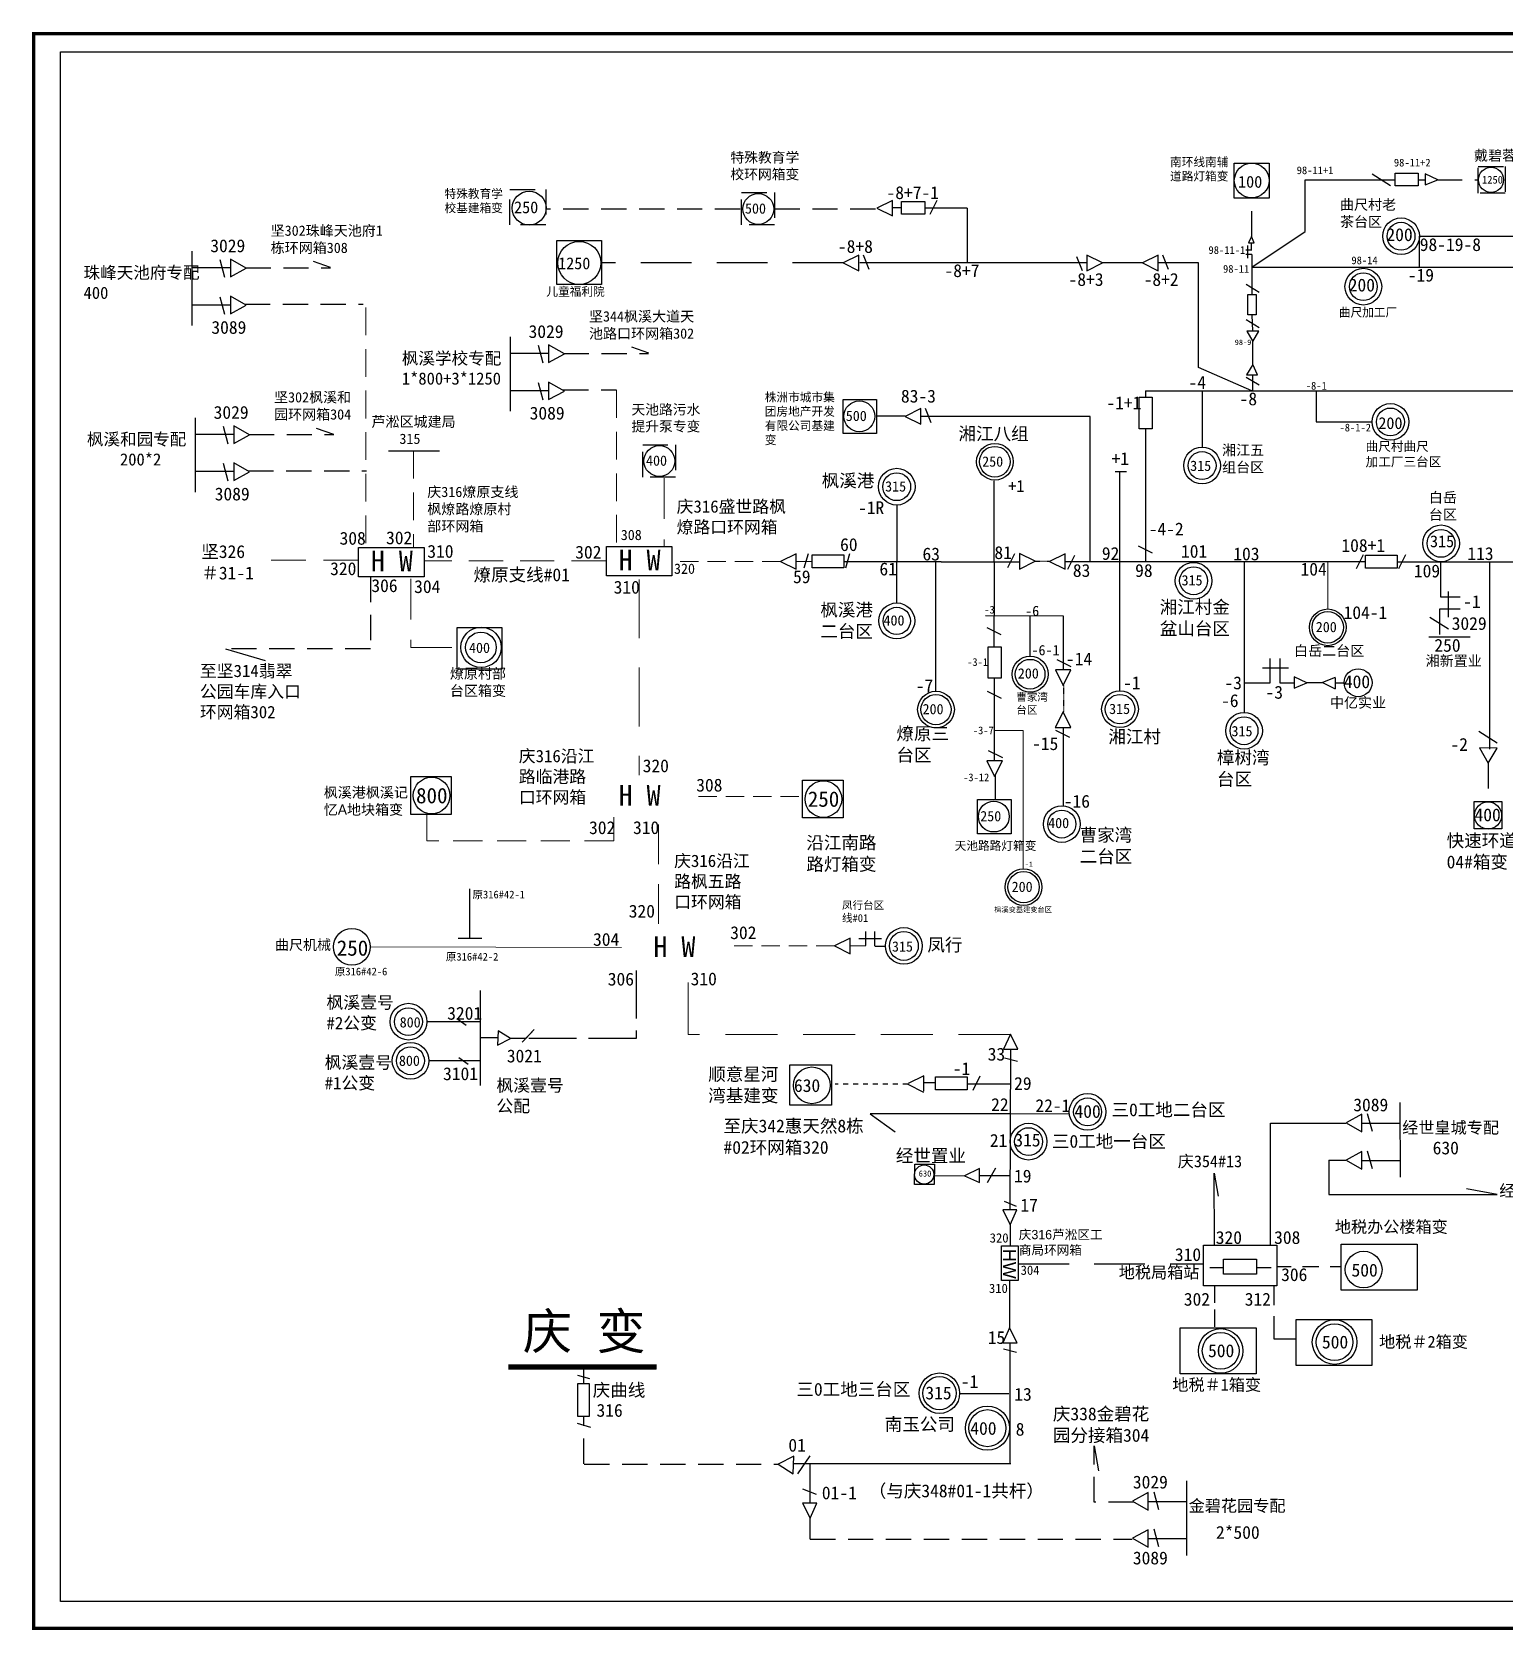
# Model space of a CAD drawing. Extents: x -68 to 380, y 6 to 317.
# Drawn here: x -67.5 to 218.7, y 5.7 to 316.5 of the extents above; entities that cross this region are included whole.
import ezdxf

# ---------------------------------------------------------------- set-up
doc = ezdxf.new("R2010")
doc.units = 0
doc.header["$LTSCALE"] = 0.774411
for name, pattern in [('ACAD_ISO02W100', [15, 12, -3]), ('DASHED2', [9.525, 6.35, -3.175]), ('HIDDEN2', [0.1875, 0.125, -0.0625]), ('JIS_02_1.2', [2.5, 1.25, -1.25])]:
    doc.linetypes.add(name, pattern=pattern)
doc.layers.get('0').update_dxf_attribs({"linetype": 'CONTINUOUS'})
doc.layers.add('0-RefEdit0', color=7, linetype='CONTINUOUS')
doc.styles.add('宋体_txtstyle_0.00_0_0', font='')
doc.styles.add('宋体_txtstyle_0.24_0_0', font='', dxfattribs={"height": 0.242407})
doc.styles.add('宋体_txtstyle_0.38_0_0', font='', dxfattribs={"height": 0.381375})
doc.styles.add('宋体_txtstyle_0.69_0_0', font='', dxfattribs={"height": 0.685955})
doc.styles.add('宋体_txtstyle_1.50_0_0', font='SIMSUN.TTC', dxfattribs={"height": 1.5})
doc.styles.add('宋体_txtstyle_100.00_0_0100', font='SIMSUN.TTC', dxfattribs={"height": 100})
doc.styles.add('宋体_txtstyle_2.50_0_0', font='', dxfattribs={"height": 2.5})
doc.styles.add('宋体_txtstyle_5.54_0_0', font='', dxfattribs={"height": 5.535992})
doc.styles.add('宋体_txtstyle_6.01_0_0', font='', dxfattribs={"height": 6.009096})
doc.styles.add('宋体_txtstyle_8.64_0_0', font='', dxfattribs={"height": 8.640505})
doc.styles.add('宋体_txtstyle_9.07_0_0', font='', dxfattribs={"height": 9.073613})
doc.styles.get('宋体_txtstyle_0.00_0_0').set_extended_font_data('宋体')
doc.styles.get('宋体_txtstyle_0.24_0_0').set_extended_font_data('宋体')
doc.styles.get('宋体_txtstyle_0.38_0_0').set_extended_font_data('宋体')
doc.styles.get('宋体_txtstyle_0.69_0_0').set_extended_font_data('宋体')
doc.styles.get('宋体_txtstyle_2.50_0_0').set_extended_font_data('宋体')
doc.styles.get('宋体_txtstyle_5.54_0_0').set_extended_font_data('宋体')
doc.styles.get('宋体_txtstyle_6.01_0_0').set_extended_font_data('宋体')
doc.styles.get('宋体_txtstyle_8.64_0_0').set_extended_font_data('宋体')
doc.styles.get('宋体_txtstyle_9.07_0_0').set_extended_font_data('宋体')

msp = doc.modelspace()

# ---------------------------------------------------------------- linework, layer by layer
for p, q in [((180.04, 277.72), (180.04, 287.74)), ((99.78, 283.77), (96.74, 282.27)), ((99.78, 280.74), (99.78, 283.77)), ((108.42, 283.77), (107.08, 281.03)), ((96.74, 282.27), (99.78, 280.74)), ((202.27, 270.8), (202.27, 276.79)), ((119.55, 213.43), (119.55, 229.23)), ((109.29, 213.46), (90.33, 213.46)), ((108.26, 188.31), (108.26, 213.46)), ((191.77, 213.46), (133.37, 213.46)), ((144.04, 188.4), (144.04, 213.46)), ((197.91, 213.48), (261.48, 213.46)), ((206.37, 213.59), (206.37, 206.6)), ((119.55, 196.97), (119.55, 203)), ((126.56, 195.11), (126.56, 203)), ((119.65, 174.79), (119.65, 190.81)), ((122.71, 38.23), (122.71, 61.62))]:
    msp.add_line(p, q)
at = {"linetype": 'Continuous'}
for p, q in [((180.04, 287.74), (197.55, 287.74)), ((202, 287.76), (203.39, 287.76)), ((203.39, 288.95), (203.39, 286.77)), ((205.87, 287.76), (203.39, 288.95)), ((203.39, 286.77), (205.87, 287.76)), ((202.27, 276.79), (223.95, 276.79)), ((93.23, 273.11), (90.18, 271.61)), ((90.18, 271.61), (93.23, 270.09)), ((93.23, 270.09), (93.23, 273.11)), ((169.66, 270.8), (236.43, 270.78)), ((169.84, 251.88), (169.84, 256.3)), ((169.66, 246.7), (159.33, 251.29)), ((168.58, 249.39), (171.09, 247.9)), ((169.84, 246.72), (169.84, 249.83)), ((148.98, 246.71), (211.22, 246.7)), ((211.22, 246.7), (231.92, 246.7)), ((138.23, 241.72), (105.28, 241.72)), ((138.23, 213.49), (138.23, 241.72)), ((143.12, 231.07), (145.33, 231.07)), ((144.04, 213.46), (144.04, 231.02)), ((81.08, 215.04), (78.04, 213.54)), ((81.08, 212.02), (81.08, 215.04)), ((83.37, 215.04), (82.55, 212.27)), ((91.47, 215.04), (90.65, 212.27)), ((122.24, 212.35), (123.58, 215.09)), ((127.55, 213.61), (124.51, 215.08)), ((124.51, 215.08), (124.51, 212.06)), ((133.37, 215.06), (130.33, 213.56)), ((133.37, 212.04), (133.37, 215.06)), ((133.91, 212.06), (135.25, 214.8)), ((190.06, 212.19), (191.4, 214.93)), ((198.29, 212.19), (199.63, 214.93)), ((78.04, 213.54), (81.08, 212.02)), ((124.51, 213.43), (109.28, 213.44)), ((124.51, 212.06), (127.55, 213.61)), ((130.33, 213.56), (133.37, 212.04)), ((215.9, 213.46), (215.9, 177.07)), ((210.22, 206.6), (206.4, 206.6)), ((207.83, 207.73), (207.83, 202.72)), ((117.9, 203.01), (133.02, 202.99)), ((133.02, 202.99), (133.02, 192.48)), ((207.9, 200.41), (204.31, 202.66)), ((210.22, 204.25), (206.16, 204.25)), ((120.92, 199.28), (118.18, 200.62)), ((212.16, 198.8), (204.09, 198.8)), ((131.77, 194.46), (134.51, 193.12)), ((171.74, 192.89), (176.79, 192.89)), ((173.22, 189.92), (173.22, 194.67)), ((175.11, 194.67), (175.11, 189.92)), ((131.48, 192.48), (132.98, 189.44)), ((134.5, 192.48), (131.48, 192.48)), ((132.98, 189.44), (134.5, 192.48)), ((168.21, 189.92), (173.22, 189.92)), ((175.11, 189.92), (177.88, 189.92)), ((177.88, 191.11), (177.88, 188.93)), ((180.36, 189.92), (177.88, 191.11)), ((177.88, 188.93), (180.36, 189.92)), ((180.2, 189.99), (183.36, 189.99)), ((183.3, 189.99), (183.46, 189.99)), ((185.89, 190.95), (183.39, 190.01)), ((183.39, 190.01), (185.85, 188.77)), ((185.91, 190.94), (185.91, 188.77)), ((185.95, 189.95), (187.52, 189.95)), ((121.02, 186.89), (118.28, 188.23)), ((132.98, 184.32), (131.46, 181.27)), ((134.48, 181.27), (132.98, 184.32)), ((131.46, 181.27), (134.48, 181.27)), ((131.48, 180.73), (134.22, 179.4)), ((133.02, 181.27), (133.02, 166.04)), ((217.39, 178.21), (213.8, 180.45)), ((118.14, 174.8), (119.64, 171.76)), ((121.16, 174.8), (118.14, 174.8)), ((118.43, 176.79), (121.17, 175.45)), ((119.64, 171.76), (121.16, 174.8)), ((119.76, 171.9), (119.76, 167.36)), ((91.58, 140.29), (88.54, 138.78)), ((91.58, 137.26), (91.58, 140.29)), ((88.54, 138.78), (91.58, 137.26)), ((102.81, 111.88), (105.85, 110.36)), ((105.88, 113.55), (102.84, 112.04)), ((105.88, 110.52), (105.88, 113.55)), ((115.48, 110.75), (116.82, 113.49)), ((40.92, 54.59), (38.62, 55.23)), ((112.92, 51.75), (122.4, 51.75)), ((41.12, 45.15), (38.53, 45.89)), ((80.68, 38.15), (122.81, 38.15)), ((81.42, 36.1), (83.76, 39.62))]:
    msp.add_line(p, q, dxfattribs=at)
at = {"color": 0, "linetype": 'Continuous'}
for p, q in [((196.63, 286.61), (193.05, 288.85)), ((169.61, 276.76), (169.03, 275.54)), ((170.1, 275.54), (169.61, 276.76)), ((-36.38, 259.42), (-36.39, 273.91)), ((168.52, 274.17), (169.65, 274.17)), ((168.91, 272.51), (168.91, 275)), ((169.03, 275.54), (170.1, 275.54)), ((169.61, 274.18), (169.61, 275.54)), ((-28.95, 270.64), (-36.39, 270.64)), ((-31.01, 272.27), (-30.09, 268.85)), ((140.64, 271.59), (137.59, 273.11)), ((137.59, 273.11), (137.59, 270.09)), ((137.59, 270.09), (140.64, 271.59)), ((151.45, 273.11), (148.4, 271.61)), ((148.4, 271.61), (151.45, 270.09)), ((151.45, 270.09), (151.45, 273.11)), ((159.33, 271.59), (151.5, 271.59)), ((159.33, 251.29), (159.33, 271.59)), ((169.65, 273.24), (168.52, 273.24)), ((171.07, 265.84), (168.59, 267.4)), ((-31.01, 265.04), (-30.09, 261.63)), ((-28.95, 263.42), (-36.39, 263.42)), ((169.84, 258.36), (169.74, 261.5)), ((171.08, 258.98), (168.6, 260.53)), ((25.51, 242.75), (25.5, 257.24)), ((30.88, 255.6), (31.8, 252.18)), ((32.94, 253.97), (25.51, 253.97)), ((32.94, 246.74), (25.51, 246.74)), ((30.88, 248.37), (31.8, 244.95)), ((148.98, 246.71), (148.98, 245.47)), ((160, 246.7), (160, 235.77)), ((105.28, 243.28), (102.24, 241.77)), ((105.28, 240.25), (105.28, 243.28)), ((-35.73, 227.02), (-35.74, 241.51)), ((-30.36, 239.87), (-29.44, 236.45)), ((102.24, 241.77), (105.28, 240.25)), ((148.98, 239.35), (148.98, 213.46)), ((-28.3, 238.24), (-35.73, 238.24)), ((-28.3, 231.02), (-35.73, 231.02)), ((-30.36, 232.64), (-29.44, 229.23)), ((150.35, 215.18), (147.61, 216.52)), ((168.16, 213.46), (168.16, 184.2)), ((193.11, 102.68), (192.19, 106.1)), ((198.48, 108.31), (198.49, 93.82)), ((173.28, 104.34), (187.97, 104.34)), ((173.28, 80.62), (173.28, 104.32)), ((191.05, 104.31), (198.49, 104.31)), ((184.64, 97.12), (187.97, 97.12)), ((184.64, 97.09), (184.64, 90.41)), ((191.05, 97.08), (198.49, 97.08)), ((193.11, 95.46), (192.19, 98.87)), ((116.75, 94.15), (122.71, 94.15)), ((119.86, 95.56), (118.21, 92.68)), ((162.43, 80.73), (162.37, 94.58)), ((162.37, 94.58), (163.16, 90.15)), ((184.64, 90.41), (217.39, 90.41)), ((217.39, 90.41), (211.39, 91.57)), ((161.54, 76.25), (164.16, 76.25)), ((170.58, 76.25), (173.41, 76.25)), ((174.55, 76.41), (177.33, 76.41)), ((179.54, 76.41), (182.71, 76.41)), ((184.92, 76.41), (186.93, 76.41)), ((162.41, 72.66), (162.41, 69.4)), ((173.97, 72.66), (173.97, 68.92)), ((162.41, 68.09), (162.41, 64.72)), ((173.97, 66.81), (173.97, 62.3)), ((173.99, 62.39), (178.34, 62.39)), ((83.71, 38.08), (83.71, 30.47)), ((156.96, 34.76), (156.97, 20.27)), ((151.59, 29.14), (150.67, 32.55)), ((149.53, 30.76), (156.97, 30.76)), ((151.59, 21.91), (150.67, 25.33)), ((149.53, 23.54), (156.97, 23.54))]:
    msp.add_line(p, q, dxfattribs=at)
at = {"linetype": 'DASHED2'}
for p, q in [((205.67, 287.76), (213.67, 287.76)), ((169.65, 276.76), (169.65, 284.23)), ((70.19, 282.08), (32.58, 282.08)), ((76.84, 282.1), (96.74, 282.1)), ((101.56, 282.33), (99.77, 282.33)), ((-26.03, 270.63), (-9.51, 270.63)), ((-26.15, 263.59), (-3.13, 263.59)), ((35.86, 253.96), (52.38, 253.96)), ((35.75, 246.91), (46.13, 246.91)), ((-25.38, 238.23), (-8.85, 238.23)), ((-25.49, 231.19), (-2.48, 231.19)), ((215.61, 174.33), (215.61, 166.8)), ((39.79, 38.06), (39.79, 47.27)), ((139.02, 30.59), (139.02, 41.57)), ((139.02, 41.57), (140.2, 34.94)), ((39.87, 38), (77.55, 38)), ((146.73, 30.59), (139.02, 30.59)), ((83.75, 27.49), (83.75, 23.4)), ((83.78, 23.41), (146.39, 23.41))]:
    msp.add_line(p, q, dxfattribs=at)
at = {"linetype": 'ByBlock'}
for p, q in [((106.23, 282.32), (114.29, 282.32)), ((114.29, 282.24), (114.29, 271.61)), ((122.71, 87.47), (122.79, 118.72))]:
    msp.add_line(p, q, dxfattribs=at)
at = {"color": 7}
for p, q in [((169.66, 270.8), (180.04, 277.72)), ((100.62, 224.51), (100.62, 213.46)), ((100.62, 205.48), (100.62, 213.46)), ((119.55, 213.43), (119.55, 203)), ((17.58, 140.45), (17.58, 149.91)), ((15.31, 140.31), (19.94, 140.31)), ((93.28, 140.22), (97.63, 140.22)), ((94.64, 138.86), (94.64, 141.58)), ((96.34, 138.79), (96.34, 141.58)), ((96.34, 138.72), (98.45, 138.72)), ((19.64, 130.1), (19.64, 111.66)), ((15.09, 124.69), (16.88, 123.4)), ((19.64, 124.05), (9.26, 124.05)), ((30.12, 122.5), (27.8, 120.06)), ((28.47, 120.76), (30.12, 122.5)), ((23.07, 120.88), (19.64, 120.88)), ((28.47, 120.76), (25.53, 120.76)), ((19.64, 116.45), (9.66, 116.45)), ((15.49, 117.09), (17.28, 115.8)), ((114.31, 111.95), (122.75, 111.95)), ((122.83, 106.11), (95.45, 106.11)), ((95.45, 106.11), (100.31, 102.61))]:
    msp.add_line(p, q, dxfattribs=at)
at = {"color": 0, "linetype": 'DASHED2'}
for p, q in [((-9.46, 270.72), (-12.79, 271.87)), ((52.43, 254.05), (49.1, 255.2)), ((-8.85, 238.23), (-12.18, 239.39)), ((-1.72, 210.53), (-1.72, 196.58)), ((206.16, 204.25), (206.16, 198.8)), ((-1.72, 196.58), (-29.93, 196.58)), ((108.16, 112.16), (105.86, 112.16))]:
    msp.add_line(p, q, dxfattribs=at)
at = {"color": 0, "ltscale": 2}
msp.add_line((137.59, 271.61), (93.47, 271.61), dxfattribs=at)
at = {"linetype": 'ByBlock', "ltscale": 2}
msp.add_line((95.24, 270.33), (94.16, 273.1), dxfattribs=at)
at = {"color": 0, "linetype": 'ByBlock', "ltscale": 2}
for p, q in [((135.58, 272.87), (136.66, 270.1)), ((153.46, 270.33), (152.38, 273.1)), ((107.29, 240.5), (106.22, 243.27))]:
    msp.add_line(p, q, dxfattribs=at)
at = {"color": 0, "linetype": 'DASHED2', "ltscale": 2}
msp.add_line((148.39, 271.61), (140.56, 271.61), dxfattribs=at)
at = {"color": 0}
for p, q in [((169.66, 273.25), (169.66, 265.46)), ((-29.93, 196.58), (-22.18, 194.29))]:
    msp.add_line(p, q, dxfattribs=at)
at = {"color": 7, "linetype": 'DASHED2', "lineweight": 0, "ltscale": 1.096048}
for p, q in [((-2.6, 262.94), (-2.6, 216.28)), ((46.13, 246.85), (46.13, 216.53)), ((6.66, 235.05), (6.66, 216.15))]:
    msp.add_line(p, q, dxfattribs=at)
at = {"color": 0, "linetype": 'ByBlock'}
msp.add_line((1.77, 235.05), (11.71, 235.05), dxfattribs=at)
at = {"color": 7, "linetype": 'DASHED2', "lineweight": 0, "ltscale": 1.610454}
for p, q in [((55.39, 229.73), (55.39, 216.39)), ((6.17, 210.18), (6.17, 196.84)), ((6.17, 196.84), (14.87, 196.84))]:
    msp.add_line(p, q, dxfattribs=at)
at = {"color": 7, "linetype": 'DASHED2', "lineweight": 0, "ltscale": 1.380705}
msp.add_line((-4.07, 213.79), (-23.18, 213.79), dxfattribs=at)
at = {"color": 7, "linetype": 'DASHED2', "lineweight": 0, "ltscale": 1.351799}
msp.add_line((44.01, 213.67), (8.74, 213.67), dxfattribs=at)
at = {"color": 7, "linetype": 'DASHED2', "lineweight": 0, "ltscale": 0.722067}
for p, q in [((78.04, 213.54), (56.89, 213.54)), ((81.08, 213.53), (84.14, 213.53)), ((81.59, 167.82), (60.44, 167.82)), ((88.54, 138.78), (67.39, 138.78)), ((91.58, 138.77), (94.64, 138.77))]:
    msp.add_line(p, q, dxfattribs=at)
at = {"linetype": 'HIDDEN2'}
for p, q in [((127.55, 213.61), (130.37, 213.61)), ((133.03, 189.44), (133.03, 184.27))]:
    msp.add_line(p, q, dxfattribs=at)
at = {"color": 7, "linetype": 'Continuous', "lineweight": 0, "ltscale": 0.35355}
msp.add_line((184.43, 213.46), (184.43, 204.31), dxfattribs=at)
at = {"color": 7, "linetype": 'DASHED2', "lineweight": 0, "ltscale": 2.323773}
msp.add_line((50.56, 210.05), (50.56, 172.01), dxfattribs=at)
at = {"color": 7, "linetype": 'Continuous', "lineweight": 0, "ltscale": 0.893797}
for p, q in [((119.65, 180.7), (125.22, 180.7)), ((125.22, 180.7), (125.22, 153.8))]:
    msp.add_line(p, q, dxfattribs=at)
at = {"color": 7, "linetype": 'DASHED2', "lineweight": 0, "ltscale": 1.569437}
msp.add_line((54.29, 143.09), (54.29, 163.9), dxfattribs=at)
at = {"color": 7, "linetype": 'Continuous', "lineweight": 0, "ltscale": 0.564997}
msp.add_line((-1.75, 138.6), (47.09, 138.47), dxfattribs=at)
at = {"color": 7, "linetype": 'ACAD_ISO02W100'}
for p, q in [((49.97, 133.98), (49.97, 120.76)), ((49.97, 120.76), (28.47, 120.76))]:
    msp.add_line(p, q, dxfattribs=at)
at = {"color": 7, "linetype": 'ByBlock', "ltscale": 2}
for p, q in [((122.72, 121.61), (121.41, 118.72)), ((124.16, 118.72), (122.72, 121.61)), ((121.41, 118.72), (124.16, 118.72)), ((121.61, 117.02), (124.09, 116.36)), ((116.7, 95.53), (113.82, 94.09)), ((113.82, 94.09), (116.7, 92.78)), ((116.7, 92.78), (116.7, 95.53)), ((124, 87.43), (121.25, 87.43)), ((121.25, 87.43), (122.69, 84.55)), ((122.69, 84.55), (124, 87.43)), ((122.58, 64.5), (121.27, 61.62)), ((124.02, 61.62), (122.58, 64.5)), ((121.27, 61.62), (124.02, 61.62)), ((121.4, 60.44), (123.89, 59.78)), ((82.32, 30.4), (83.76, 27.52)), ((85.07, 30.4), (82.32, 30.4)), ((83.76, 27.52), (85.07, 30.4))]:
    msp.add_line(p, q, dxfattribs=at)
at = {"color": 7, "linetype": 'JIS_02_1.2'}
msp.add_line((102.78, 111.89), (88.67, 111.89), dxfattribs=at)
at = {"color": 7, "linetype": 'Continuous', "lineweight": 0, "ltscale": 0.74181}
msp.add_line((122.71, 106.11), (134.1, 106.11), dxfattribs=at)
at = {"color": 7, "linetype": 'Continuous', "lineweight": 0, "ltscale": 0.392387}
msp.add_line((113.82, 94.09), (107.92, 94.09), dxfattribs=at)
at = {"linetype": 'ACAD_ISO02W100'}
msp.add_line((39.78, 53.67), (39.78, 56.76), dxfattribs=at)
at = {"linetype": 'Continuous', "const_width": 0.649}
msp.add_lwpolyline([(-67.21, 316.19), (379.6, 316.19), (379.6, 6.07), (-67.21, 6.07)], close=True, dxfattribs=at)
at = {"linetype": 'Continuous'}
for points in [[(-61.96, 312.67), (374.07, 312.67), (374.35, 11.32), (-61.96, 11.32)], [(90.33, 212.32), (84.19, 212.32), (84.2, 214.84), (90.33, 214.84)], [(191.77, 214.75), (197.91, 214.75), (197.91, 212.22), (191.77, 212.22)], [(118.39, 190.83), (118.4, 196.97), (120.92, 196.97), (120.92, 190.83)], [(108.17, 113.31), (114.31, 113.31), (114.31, 110.78), (108.17, 110.78)], [(104.17, 96.34), (107.98, 96.34), (107.88, 92.36), (104.07, 92.36)], [(187.07, 80.81), (201.84, 80.81), (201.84, 71.86), (187.07, 71.86)], [(178.28, 66.14), (193.04, 66.14), (193.04, 57.19), (178.28, 57.19)], [(155.76, 64.49), (170.53, 64.49), (170.53, 55.54), (155.76, 55.54)]]:
    msp.add_lwpolyline(points, close=True, dxfattribs=at)
at = {"color": 7}
for points in [[(166.27, 291.01), (173.02, 291.01), (173.02, 284.2), (166.27, 284.2)], [(34.53, 275.98), (43.24, 275.98), (43.24, 267.39), (34.53, 267.39)], [(90.21, 245.07), (96.72, 245.07), (96.72, 238.44), (90.21, 238.44)], [(116.36, 167.23), (122.87, 167.23), (122.87, 160.61), (116.36, 160.61)], [(212.93, 166.85), (218.26, 166.85), (218.26, 161.54), (212.93, 161.54)], [(23.14, 122.3), (23.01, 119.46), (25.53, 120.76)]]:
    msp.add_lwpolyline(points, close=True, dxfattribs=at)
for points in [[(197.55, 289.04), (202.03, 289.04), (202.03, 286.58), (197.55, 286.58)], [(101.58, 283.56), (106.06, 283.56), (106.06, 281.1), (101.58, 281.1)], [(169.84, 256.3), (171.05, 258.36), (168.69, 258.36)], [(169.84, 251.88), (168.67, 249.83), (170.77, 249.83)], [(215.61, 174.33), (217.38, 177.25), (213.96, 177.32)], [(79.81, 115.63), (87.94, 115.63), (87.94, 107.82), (79.81, 107.82)], [(77.59, 37.98), (80.47, 36.14), (80.62, 39.55)]]:
    msp.add_lwpolyline(points, close=True)
at = {"color": 0, "linetype": 'DASHED2'}
msp.add_lwpolyline([(213.67, 290.33), (218.97, 290.33), (218.97, 285.19), (213.67, 285.19)], close=True, dxfattribs=at)
at = {"linetype": 'DASHED2'}
for points in [[(25.37, 285.91), (32.4, 285.91), (32.4, 279), (25.37, 279)], [(70.45, 285.27), (76.84, 285.27), (76.84, 278.99), (70.45, 278.99)], [(51.22, 236.24), (57.61, 236.24), (57.61, 229.96), (51.22, 229.96)]]:
    msp.add_lwpolyline(points, close=True, dxfattribs=at)
at = {"color": 0}
for points in [[(-25.9, 270.58), (-28.96, 272.33), (-28.96, 268.92)], [(-25.9, 263.36), (-28.96, 265.11), (-28.96, 261.69)], [(35.99, 253.91), (32.93, 255.66), (32.93, 252.25)], [(35.99, 246.69), (32.93, 248.43), (32.93, 245.02)], [(-25.25, 238.18), (-28.31, 239.93), (-28.31, 236.52)], [(-25.25, 230.96), (-28.31, 232.71), (-28.31, 229.29)], [(-4.01, 216.29), (8.74, 216.29), (8.74, 210.59), (-4.01, 210.59)], [(44.16, 216.47), (56.9, 216.47), (56.9, 210.77), (44.16, 210.77)], [(15.15, 200.71), (23.81, 200.71), (23.81, 192.62), (15.15, 192.62)], [(6.13, 171.71), (14.01, 171.71), (14.01, 164.35), (6.13, 164.35)], [(82.31, 171.03), (90.19, 171.03), (90.19, 163.67), (82.31, 163.67)], [(188.01, 104.37), (191.06, 102.62), (191.06, 106.04)], [(188.01, 97.14), (191.06, 95.39), (191.06, 98.81)], [(146.48, 30.82), (149.54, 29.07), (149.54, 32.49)], [(146.48, 23.6), (149.54, 21.85), (149.54, 25.26)]]:
    msp.add_lwpolyline(points, close=True, dxfattribs=at)
at = {"color": 0, "linetype": 'Continuous'}
for points in [[(168.87, 261.5), (168.87, 265.47), (170.5, 265.47), (170.5, 261.5)], [(147.79, 239.34), (147.79, 245.47), (150.32, 245.47), (150.32, 239.33)], [(164.16, 77.89), (170.58, 77.89), (170.58, 74.95), (164.16, 74.95)]]:
    msp.add_lwpolyline(points, close=True, dxfattribs=at)
at = {"color": 7}
msp.add_lwpolyline([(182.2, 246.71), (182.2, 240.68), (193.06, 240.68)], dxfattribs=at)
at = {"color": 7, "linetype": 'DASHED2', "lineweight": 0, "ltscale": 1.153583}
msp.add_lwpolyline([(45.59, 163.82), (45.59, 159.25), (9.25, 159.25), (9.25, 164.35)], dxfattribs=at)
at = {"color": 7, "linetype": 'DASHED2', "lineweight": 0, "ltscale": 2.048631}
msp.add_lwpolyline([(122.74, 121.58), (60.05, 121.58), (60.05, 134.19)], dxfattribs=at)
at = {"linetype": 'ByBlock'}
msp.add_lwpolyline([(121.01, 73.7), (121.01, 80.43), (124.27, 80.43), (124.27, 73.7)], close=True, dxfattribs=at)
at = {"color": 7, "linetype": 'Continuous'}
msp.add_lwpolyline([(174.51, 80.6), (174.51, 72.68), (160.27, 72.68), (160.27, 80.6)], close=True, dxfattribs=at)
at = {"linetype": 'Continuous', "const_width": 1}
msp.add_lwpolyline([(53.93, 56.91), (25.11, 56.89)], dxfattribs=at)
at = {"linetype": 'ACAD_ISO02W100'}
msp.add_lwpolyline([(40.81, 47.27), (38.6, 47.27), (38.6, 53.67), (40.81, 53.67)], close=True, dxfattribs=at)
for centre, radius in [((169.65, 287.62), 3.38), ((29.15, 282.27), 3.3), ((73.7, 282.1), 3), ((54.47, 233.07), 3)]:
    msp.add_circle(centre, radius)
at = {"color": 0, "linetype": 'Continuous'}
for centre, radius in [((216.19, 287.76), 2.44), ((160, 232.2), 3.57), ((160, 232.2), 2.71), ((158.35, 209.79), 3.57), ((158.35, 209.79), 2.71), ((184.43, 200.74), 3.57), ((184.43, 200.74), 3.05), ((144.04, 184.83), 3.57), ((144.04, 184.83), 2.86), ((168.16, 180.63), 3.57), ((168.16, 180.63), 2.71), ((215.61, 164.16), 2.64), ((125.29, 150.22), 3.57), ((125.29, 150.22), 3.05)]:
    msp.add_circle(centre, radius, dxfattribs=at)
at = {"linetype": 'Continuous'}
for centre, radius in [((198.69, 276.79), 3.57), ((198.69, 276.79), 2.71), ((191.36, 266.99), 3.57), ((191.36, 266.99), 2.71), ((196.63, 240.68), 3.57), ((196.63, 240.68), 2.71), ((119.72, 232.95), 3.57), ((119.7, 232.95), 2.98), ((100.62, 228.09), 3.57), ((100.62, 228.09), 2.71), ((206.47, 217.07), 3.57), ((206.47, 217.07), 2.71), ((100.62, 201.98), 3.5), ((100.62, 201.98), 2.65), ((19.8, 196.84), 3.93), ((19.77, 196.84), 2.98), ((126.56, 191.62), 3.5), ((126.56, 191.62), 2.89), ((190.35, 189.96), 2.71), ((108.26, 184.74), 3.57), ((108.26, 184.74), 2.95), ((10.18, 168.02), 3.57), ((86.36, 167.34), 3.57), ((132.73, 162.48), 3.57), ((132.73, 162.48), 2.71), ((-5.32, 138.6), 3.57), ((102.01, 138.78), 3.57), ((102.01, 138.78), 2.81), ((5.69, 124.05), 3.57), ((5.67, 124.05), 2.71), ((6.09, 116.45), 3.57), ((6.07, 116.45), 2.71), ((84.13, 111.67), 3.57), ((137.74, 106.51), 3.57), ((137.74, 106.51), 2.71), ((126.26, 100.72), 3.57), ((126.26, 100.72), 2.71), ((105.96, 94.32), 1.87), ((191.42, 75.83), 3.57), ((185.77, 61.73), 4.33), ((185.77, 61.73), 3.57), ((163.62, 60.03), 4.33), ((163.62, 60.03), 3.57), ((108.93, 51.8), 3.93), ((108.93, 51.8), 3.23), ((118.26, 45), 4.29), ((118.26, 45), 3.6)]:
    msp.add_circle(centre, radius, dxfattribs=at)
at = {"color": 0}
for centre, radius in [((38.89, 271.61), 4.19), ((93.36, 241.78), 3), ((119.51, 163.94), 3)]:
    msp.add_circle(centre, radius, dxfattribs=at)
at = {"layer": '0-RefEdit0', "color": 0, "linetype": 'DASHED2', "ltscale": 2}
for p, q in [((90.22, 271.61), (43.09, 271.61)), ((122.68, 84.52), (122.68, 80.43)), ((124.29, 76.93), (160.08, 76.93)), ((122.61, 64.58), (122.62, 73.7))]:
    msp.add_line(p, q, dxfattribs=at)
at = {"layer": '0-RefEdit0', "color": 0, "linetype": 'ByBlock', "ltscale": 2}
msp.add_line((102.28, 241.78), (96.72, 241.78), dxfattribs=at)
at = {"layer": '0-RefEdit0', "linetype": 'ByBlock', "ltscale": 2}
for p, q in [((123.94, 88.14), (121.59, 89.11)), ((85.02, 32.09), (82.38, 33.13))]:
    msp.add_line(p, q, dxfattribs=at)

# ---------------------------------------------------------------- texts
at = {"color": 0, "linetype": 'Continuous', "style": '宋体_txtstyle_2.50_0_0'}
for s, p in [('-8+7-1', (98.64, 284.02)), ('-8+8', (89.19, 273.56)), ('98-19-8', (202.33, 273.92)), ('-8+7', (109.91, 268.85)), ('-19', (200, 267.98)), ('-8+3', (134.04, 267.14)), ('-8+2', (148.64, 267.14)), ('-4', (157.37, 247.11)), ('-1+1', (141.39, 243.15)), ('-8', (167.3, 243.92)), ('-4-2', (149.62, 218.61))]:
    msp.add_text(s, height=2.5, dxfattribs=at).set_placement(p)
at = {"style": '宋体_txtstyle_2.50_0_0'}
for s, p in [('200', (195.85, 275.85)), ('200', (188.52, 266.05)), ('+1', (142.4, 232.3)), ('-1R ', (93.09, 222.75)), ('60', (89.61, 215.58)), ('108+1', (187.09, 215.42)), ('63', (105.63, 213.75)), ('81', (119.62, 214.02)), ('92', (140.51, 213.85)), ('113', (211.58, 213.83)), ('59', (80.46, 209.33)), ('61', (97.26, 210.84)), ('83', (134.87, 210.55)), ('109', (201.19, 210.45)), ('-1', (210.78, 204.49)), ('3029', (208.54, 200.24)), ('250', (205.17, 195.99)), ('-14', (133.53, 193.34)), ('-7', (104.31, 188.12)), ('400', (187.57, 188.91)), ('-3', (172.34, 186.86)), ('-15', (126.94, 176.87)), ('-2', (208.3, 176.72)), ('-16', (133.1, 165.66)), ('-1', (111.52, 113.67)), ('3089', (189.4, 106.62)), ('315', (123.49, 99.78)), ('630', (204.84, 98.25)), ('500', (189.06, 74.48)), ('500', (183.31, 60.5)), ('500', (161.16, 58.81)), ('315', (106.19, 50.6)), ('400', (114.93, 43.71)), ('01', (79.55, 40.44)), ('3029', (146.54, 33.27)), ('01-1', (86.06, 31.17)), ('2*500', (162.7, 23.48)), ('3089', (146.54, 18.51))]:
    msp.add_text(s, height=2.5, dxfattribs=at).set_placement(p)
at = {"color": 0, "style": '宋体_txtstyle_2.50_0_0'}
for s, p in [('83-3', (101.44, 244.45)), ('101', (155.9, 214.27)), ('103', (166.07, 213.77)), ('98', (146.98, 210.54)), ('-1', (144.62, 188.7)), ('-3', (164.35, 188.69)), ('-6', (163.69, 185.23)), ('400', (212.98, 163.02)), ('630', (80.64, 110.38))]:
    msp.add_text(s, height=2.5, dxfattribs=at).set_placement(p)
at = {"color": 7, "style": '宋体_txtstyle_2.50_0_0'}
for s, p in [('104', (179.14, 210.8)), ('104-1', (187.52, 202.36))]:
    msp.add_text(s, height=2.5, dxfattribs=at).set_placement(p)
at = {"linetype": 'Continuous', "attachment_point": 1, "style": '宋体_txtstyle_0.00_0_0'}
for s, insert, char_height, width in [('{\\fSimSun|b0|i0|c134|p2;特殊教育学校环网箱变}', (68.28, 293.11), 1.9635, 14.7645), ('{\\fSimSun|b0|i0|c134|p2;\\C256;南环线南辅道路灯箱变}', (153.78, 292.06), 1.6628, 12.8252), ('{\\fSimSun|b0|i0|c134|p2;特殊教育学校基建箱变}', (12.69, 285.89), 1.6628, 12.503), ('天池路污水提升泵专变', (49.04, 244.08), 1.964, 14.7645), ('{\\fSimSun|b0|i0|c134|p2;坚}326\\P{\\fSimSun|b0|i0|c134|p2;＃}31-1', (-34.61, 216.72), 2.5, 33.6283), ('庆 变', (27.92, 67.36), 7, 27.4955), ('316', (42.24, 49.72), 2.5, 5.6554)]:
    msp.add_mtext(s, dxfattribs=dict(at, insert=insert, char_height=char_height, width=width))
at = {"color": 0, "linetype": 'Continuous', "attachment_point": 1, "style": '宋体_txtstyle_0.00_0_0'}
for s, insert, char_height, width in [('{\\fSimSun|b0|i0|c134|p2;戴碧蓉爱心大院}', (212.89, 293.5), 2, 19.513), ('{\\fSimSun|b0|i0|c134|p2;98-11+1}', (178.4, 290.37), 1.5, 13.957), ('{\\fSimSun|b0|i0|c134|p2;98-11+2}', (197.3, 291.86), 1.5, 13.957), ('{\\f\uffbfﾬￌﾣﾤ_GB2312|b0|i0|c134|p49;儿童福利院}', (32.5, 266.86), 1.6628, 14.0413), ('曲尺加工厂', (186.6, 262.82), 1.663, 14.0413), ('株洲市城市集团房地产开发有限公司基建变', (74.97, 246.32), 1.6628, 15.8253), ('天池路路灯箱变', (111.9, 159.1), 1.663, 15.8253), ('{\\fSimHei|b0|i0|c134|p2;\\C256;顺意星河湾基建变}', (63.98, 115.09), 2.5, 16.1479), ('庆曲线', (41.51, 53.66), 2.5, 10.798)]:
    msp.add_mtext(s, dxfattribs=dict(at, insert=insert, char_height=char_height, width=width))
at = {"width": 4.9053, "attachment_point": 1, "rotation": 359.7977, "style": '宋体_txtstyle_0.00_0_0'}
for s, insert, char_height in [('100', (167.01, 288.54), 2.3), ('250', (26.22, 283.58), 2.3), ('500', (71.12, 283.2), 2), ('400', (51.88, 234.17), 2)]:
    msp.add_mtext(s, dxfattribs=dict(at, insert=insert, char_height=char_height))
at = {"color": 0, "linetype": 'Continuous', "attachment_point": 1, "style": '宋体_txtstyle_0.00_0_0'}
for s, insert, char_height in [('{\\fSimSun|b0|i0|c134|p2;1250}', (214.43, 288.53), 1.5), ('{\\fSimSun|b0|i0|c134|p2;\\C256;曲尺村老\\P茶台区}', (186.82, 283.95), 2)]:
    msp.add_mtext(s, dxfattribs=dict(at, insert=insert, char_height=char_height))
at = {"color": 7, "linetype": 'DASHED2', "lineweight": 0, "ltscale": 1.096048, "char_height": 2, "attachment_point": 1, "style": '宋体_txtstyle_0.00_0_0'}
for s, insert, width in [('坚302珠峰天池府1栋环网箱308', (-21.12, 278.88), 21.9701), ('坚344枫溪大道天池路口环网箱302', (40.78, 262.21), 21.9701), ('坚302枫溪和园环网箱304', (-20.46, 246.48), 16.0578)]:
    msp.add_mtext(s, dxfattribs=dict(at, insert=insert, width=width))
at = {"color": 7, "linetype": 'DASHED2', "lineweight": 0, "ltscale": 1.12706, "char_height": 2.5, "attachment_point": 1, "style": '宋体_txtstyle_0.00_0_0'}
for s, insert in [('3029', (-32.86, 276.19)), ('3089', (-32.65, 260.32)), ('3029', (29.03, 259.51)), ('3029', (-32.21, 243.79)), ('3089', (29.24, 243.65)), ('3089', (-32, 227.92)), ('308', (-7.72, 219.31)), ('302', (1.32, 219.4)), ('310', (9.34, 216.77)), ('302', (38.1, 216.61)), ('320', (-9.56, 213.39)), ('306', (-1.54, 210.1)), ('304', (6.78, 209.91)), ('310', (45.57, 209.79)), ('320', (51.22, 175.06)), ('308', (61.63, 171.31)), ('302', (40.79, 163.03)), ('310', (49.34, 163.04)), ('320', (48.51, 146.79)), ('304', (41.57, 141.3)), ('302', (68.24, 142.61)), ('306', (44.43, 133.58)), ('310', (60.54, 133.62)), ('3201', (13.21, 126.93)), ('3021', (24.8, 118.63)), ('3101', (12.4, 115.18))]:
    msp.add_mtext(s, dxfattribs=dict(at, insert=insert))
at = {"color": 0, "linetype": 'DASHED2', "attachment_point": 1}
for s, insert, char_height, width, style in [('{\\fSimSun|b0|i0|c134|p2;\\C256;98-11-1}', (161.25, 274.86), 1.5, 11.9748, '宋体_txtstyle_0.00_0_0'), ('{\\fSimSun|b0|i0|c134|p2;\\C256;98-11}', (164.08, 271.2), 1.5, 11.9748, '宋体_txtstyle_0.00_0_0'), ('{\\fSimSun|b0|i0|c134|p2;\\C256;98-14}', (189.04, 272.86), 1.5, 11.9748, '宋体_txtstyle_0.00_0_0'), ('{\\fSimSun|b0|i0|c134|p2;\\C256;98-9}', (166.34, 256.69), 1.037, 3.148, '宋体_txtstyle_0.24_0_0')]:
    msp.add_mtext(s, dxfattribs=dict(at, insert=insert, char_height=char_height, width=width, style=style))
at = {"color": 7, "linetype": 'DASHED2', "lineweight": 0, "ltscale": 1.096048, "attachment_point": 1, "style": '宋体_txtstyle_0.00_0_0'}
for s, insert, char_height in [('珠峰天池府专配\\P400', (-57.5, 270.91), 2.362), ('枫溪学校专配\\P1*800+3*1250', (4.39, 254.24), 2.3618), ('芦淞区城建局\\P    315', (-1.52, 241.74), 2), ('枫溪和园专配\\P    200*2', (-56.85, 238.51), 2.362)]:
    msp.add_mtext(s, dxfattribs=dict(at, insert=insert, char_height=char_height))
at = {"color": 0, "width": 4.9053, "attachment_point": 1, "rotation": 359.7977, "style": '宋体_txtstyle_0.00_0_0'}
for s, insert, char_height in [('1250', (34.79, 272.69), 2.3), ('500', (90.72, 242.87), 2), ('250', (116.87, 165.03), 2)]:
    msp.add_mtext(s, dxfattribs=dict(at, insert=insert, char_height=char_height))
at = {"attachment_point": 1}
for s, insert, char_height, width, style in [('{\\fSimSun|b0|i0|c134|p2;-8-1}', (180.17, 248.46), 1.5, 4.9053, '宋体_txtstyle_0.00_0_0'), ('湘江八组', (112.63, 239.65), 2.5, 16.4292, '宋体_txtstyle_0.00_0_0'), ('{\\fSimSun|b0|i0|c134|p2;-8-1-2}', (186.72, 240.34), 1.5, 8.5752, '宋体_txtstyle_0.00_0_0'), ('{\\fSimSun|b0|i0|c134|p2;200}', (194.28, 241.6), 2.3, 4.9053, '宋体_txtstyle_0.00_0_0'), ('{\\fSimSun|b0|i0|c134|p2;\\H0.8x;湘江五组台区}', (163.89, 236.21), 2.5, 9.7675, '宋体_txtstyle_0.00_0_0'), ('{\\fSimSun|b0|i0|c134|p2;曲尺村曲尺\\P加工厂三台区}', (191.8, 236.84), 1.8, 16.4292, '宋体_txtstyle_0.00_0_0'), ('250', (117.24, 233.98), 2, 4.9053, '宋体_txtstyle_0.00_0_0'), ('枫溪港', (86.04, 230.52), 2.5, 16.4292, '宋体_txtstyle_0.00_0_0'), ('315', (98.37, 229.15), 2, 4.9053, '宋体_txtstyle_0.00_0_0'), ('{\\fSimSun|b0|i0|c134|p2;+1}', (122.31, 229.38), 2.3, 4.9053, '宋体_txtstyle_0.00_0_0'), ('{\\fSimSun|b0|i0|c134|p2;\\H0.889x;白岳台区}', (204.1, 226.99), 2.2496, 6.9504, '宋体_txtstyle_0.00_0_0'), ('{\\fSimSun|b0|i0|c134|p2;315}', (204.32, 218.62), 2.3, 4.9053, '宋体_txtstyle_0.00_0_0'), ('{\\fSimSun|b0|i0|c134|p2;燎原支线#01}', (18.33, 212.21), 2.5, 25.0782, '宋体_txtstyle_0.00_0_0'), ('枫溪港\\P二台区', (85.77, 205.39), 2.5, 16.4292, '宋体_txtstyle_0.00_0_0'), ('400', (98.05, 203.09), 2, 4.9053, '宋体_txtstyle_0.00_0_0'), ('{\\fSimSun|b0|i0|c134|p2;-3}', (117.64, 204.92), 1.5, 2.7183, '宋体_txtstyle_0.00_0_0'), ('{\\fSimSun|b0|i0|c134|p2;-6}', (125.61, 204.94), 2, 2.8452, '宋体_txtstyle_0.00_0_0'), ('{\\fSimSun|b0|i0|c134|p2;-6-1}', (126.84, 197.31), 2, 16.4292, '宋体_txtstyle_0.00_0_0'), ('{\\fSimSun|b0|i0|c134|p2;白岳二台区}', (177.89, 197.18), 2, 16.4292, '宋体_txtstyle_0.00_0_0'), ('{\\fSimSun|b0|i0|c134|p2;-3-1}', (114.31, 194.74), 1.5, 16.4292, '宋体_txtstyle_0.00_0_0'), ('200', (124.17, 192.78), 2, 4.4784, '宋体_txtstyle_0.00_0_0'), ('湘新置业', (203.48, 195.23), 2, 16.4292, '宋体_txtstyle_0.00_0_0'), ('{\\fSimSun|b0|i0|c134|p2;曹家湾台区}', (123.88, 187.93), 1.5, 6.8423, '宋体_txtstyle_0.38_0_0'), ('中亿实业', (184.87, 187.1), 2, 16.4292, '宋体_txtstyle_0.00_0_0'), ('200', (105.65, 185.84), 2, 5.4811, '宋体_txtstyle_0.00_0_0'), ('{\\fSimSun|b0|i0|c134|p2;燎原三台区}', (100.57, 181.34), 2.5, 11.1273, '宋体_txtstyle_5.54_0_0'), ('{\\fSimSun|b0|i0|c134|p2;-3-7}', (115.42, 181.45), 1.5, 16.4292, '宋体_txtstyle_1.50_0_0'), ('{\\fSimSun|b0|i0|c134|p2;-3-12}', (113.52, 172.31), 1.5, 16.4292, '宋体_txtstyle_0.00_0_0'), ('400', (130.07, 163.69), 2, 5.4811, '宋体_txtstyle_0.00_0_0'), ('沿江南路路灯箱变', (83.04, 160.11), 2.5, 16.4292, '宋体_txtstyle_0.00_0_0'), ('快速环道路灯04#箱变', (207.56, 160.53), 2.5, 20.8877, '宋体_txtstyle_0.00_0_0'), ('凤行台区线#01', (89.98, 147.45), 1.5, 8.7607, '宋体_txtstyle_0.00_0_0'), ('凤行', (106.58, 140.25), 2.5, 16.4292, '宋体_txtstyle_0.00_0_0'), ('315', (99.7, 139.67), 2, 4.4148, '宋体_txtstyle_0.00_0_0'), ('三0工地二台区', (142.39, 108.17), 2.5, 25.7272, '宋体_txtstyle_0.00_0_0'), ('{\\fSimSun|b0|i0|c134|p2;至庆342惠天然8栋#02环网箱320}', (66.94, 105.02), 2.5, 31.4407, '宋体_txtstyle_0.00_0_0'), ('经世皇城专配', (198.92, 104.61), 2.3, 25.3307, '宋体_txtstyle_0.00_0_0'), ('经世置业', (100.45, 99.25), 2.5, 31.4407, '宋体_txtstyle_0.00_0_0'), ('三0工地一台区', (130.8, 102.04), 2.5, 26.9004, '宋体_txtstyle_0.00_0_0'), ('庆354#13', (155.27, 98.05), 2.3, 25.3307, '宋体_txtstyle_0.00_0_0'), ('630', (104.9, 95.12), 1.203, 2.5667, '宋体_txtstyle_0.00_0_0'), ('经世皇城开闭所', (217.79, 92.33), 2.3, 25.3307, '宋体_txtstyle_0.00_0_0'), ('地税办公楼箱变', (185.82, 85.31), 2.3, 25.3307, '宋体_txtstyle_0.00_0_0'), ('地税局箱站', (143.8, 76.45), 2.3, 25.3307, '宋体_txtstyle_0.00_0_0'), ('312', (168.29, 71.32), 2.5, 11.4576, '宋体_txtstyle_0.00_0_0'), ('{\\fSimSun|b0|i0|c134|p2;地税＃2箱变}', (194.43, 62.96), 2.3, 25.3307, '宋体_txtstyle_0.00_0_0'), ('三0工地三台区', (81.11, 53.81), 2.5, 46.8126, '宋体_txtstyle_0.00_0_0'), ('-1', (113.1, 55.33), 2.5, 2.5665, '宋体_txtstyle_0.00_0_0'), ('{\\fSimSun|b0|i0|c134|p2;地税＃1箱变}', (154.22, 54.59), 2.3, 25.3307, '宋体_txtstyle_0.00_0_0'), ('13', (123.48, 52.84), 2.5, 2.5665, '宋体_txtstyle_0.00_0_0'), ('南玉公司', (98.3, 47.02), 2.5, 20.8535, '宋体_txtstyle_0.00_0_0'), ('8', (123.76, 46.04), 2.5, 2.5665, '宋体_txtstyle_0.00_0_0'), ('金碧花园专配', (157.4, 31.06), 2.3, 25.3307, '宋体_txtstyle_0.00_0_0')]:
    msp.add_mtext(s, dxfattribs=dict(at, insert=insert, char_height=char_height, width=width, style=style))
at = {"color": 0, "attachment_point": 1}
for s, insert, char_height, width, style in [('315', (157.69, 233.16), 2, 5.4811, '宋体_txtstyle_0.00_0_0'), ('315', (156.01, 210.89), 2, 4.9053, '宋体_txtstyle_0.00_0_0'), ('湘江村金盆山台区', (151.77, 205.92), 2.5, 14.8933, '宋体_txtstyle_0.00_0_0'), ('315', (141.92, 185.88), 2, 5.4811, '宋体_txtstyle_0.00_0_0'), ('湘江村', (141.77, 180.73), 2.5, 11.1072, '宋体_txtstyle_0.00_0_0'), ('315', (165.72, 181.56), 2, 5.4811, '宋体_txtstyle_0.00_0_0'), ('{\\fSimSun|b0|i0|c134|p2;樟树湾台区}', (162.9, 176.64), 2.5, 11.1423, '宋体_txtstyle_6.01_0_0'), ('曹家湾二台区', (136.19, 161.6), 2.5, 12.6982, '宋体_txtstyle_0.69_0_0')]:
    msp.add_mtext(s, dxfattribs=dict(at, insert=insert, char_height=char_height, width=width, style=style))
at = {"color": 7, "linetype": 'DASHED2', "lineweight": 0, "ltscale": 2.191005, "attachment_point": 1}
for s, insert, char_height, width, style in [('庆316燎原支线枫燎路燎原村部环网箱', (9.34, 228.08), 2, 18.5864, '宋体_txtstyle_8.64_0_0'), ('庆316盛世路枫燎路口环网箱', (57.82, 225.44), 2.4, 23.8301, '宋体_txtstyle_0.00_0_0'), ('至坚314翡翠公园车库入口环网箱302', (-34.88, 193.47), 2.4, 20.0669, '宋体_txtstyle_0.00_0_0'), ('庆316沿江路临港路口环网箱', (27.13, 176.91), 2.4, 15.813, '宋体_txtstyle_0.00_0_0'), ('庆316沿江路枫五路口环网箱', (57.34, 156.53), 2.4, 15.813, '宋体_txtstyle_0.00_0_0'), ('原316#42-1', (18.12, 149.53), 1.5, 15.813, '宋体_txtstyle_0.00_0_0'), ('曲尺机械', (-20.29, 140), 2, 15.813, '宋体_txtstyle_0.00_0_0'), ('原316#42-2', (12.95, 137.43), 1.5, 15.813, '宋体_txtstyle_0.00_0_0'), ('原316#42-6', (-8.64, 134.56), 1.5, 15.813, '宋体_txtstyle_0.00_0_0'), ('枫溪壹号#2公变', (-10.26, 128.99), 2.4, 15.813, '宋体_txtstyle_0.00_0_0'), ('枫溪壹号#1公变', (-10.62, 117.32), 2.4, 15.813, '宋体_txtstyle_0.00_0_0'), ('枫溪壹号公配', (22.78, 112.87), 2.4, 15.813, '宋体_txtstyle_0.00_0_0')]:
    msp.add_mtext(s, dxfattribs=dict(at, insert=insert, char_height=char_height, width=width, style=style))
at = {"color": 7, "linetype": 'DASHED2', "lineweight": 0, "ltscale": 0.431541, "char_height": 2, "attachment_point": 1, "style": '宋体_txtstyle_0.00_0_0'}
for s, insert in [('308', (46.96, 219.71)), ('320', (57.31, 213.14))]:
    msp.add_mtext(s, dxfattribs=dict(at, insert=insert))
at = {"color": 7, "linetype": 'DASHED2', "lineweight": 0, "ltscale": 1.251666, "char_height": 4, "attachment_point": 1, "style": '宋体_txtstyle_0.00_0_0'}
for insert in [(-1.63, 215.66), (46.54, 215.83), (46.54, 170.09), (53.31, 140.65)]:
    msp.add_mtext('H W', dxfattribs=dict(at, insert=insert))
at = {"color": 7, "attachment_point": 1, "style": '宋体_txtstyle_0.00_0_0'}
for s, insert, char_height, width in [('200', (182.11, 201.8), 2, 4.9053), ('200', (122.97, 151.28), 2, 4.9053), ('{\\fSimSun|b0|i0|c134|p2;33}', (118.31, 118.98), 2.5, 11.4576), ('{\\fSimSun|b0|i0|c134|p2;29}', (123.45, 113.28), 2.5, 11.4576), ('{\\fSimSun|b0|i0|c134|p2;22}', (118.98, 109.18), 2.5, 11.4576), ('{\\fSimSun|b0|i0|c134|p2;22-1}', (127.59, 108.97), 2.5, 11.4576), ('21', (118.74, 102.21), 2.5, 11.4576), ('19', (123.43, 95.28), 2.5, 11.4576), ('320', (162.66, 83.33), 2.5, 11.4576), ('308', (174.01, 83.33), 2.5, 11.4576), ('310', (154.71, 80.01), 2.5, 11.4576), ('306', (175.37, 76.11), 2.5, 11.4576), ('302', (156.45, 71.32), 2.5, 11.4576), ('15', (118.32, 63.88), 2.5, 11.4576)]:
    msp.add_mtext(s, dxfattribs=dict(at, insert=insert, char_height=char_height, width=width))
at = {"color": 7, "linetype": 'DASHED2', "lineweight": 0, "ltscale": 1.610454, "attachment_point": 1, "style": '宋体_txtstyle_0.00_0_0'}
for s, insert, char_height in [('400', (17.45, 197.76), 2), ('燎原村部\\P台区箱变', (13.74, 192.75), 2), ('800', (7.15, 169.52), 3), ('250', (83.33, 168.84), 3), ('250', (-8.27, 139.88), 3), ('800', (3.97, 124.93), 2), ('800', (3.82, 117.46), 2)]:
    msp.add_mtext(s, dxfattribs=dict(at, insert=insert, char_height=char_height))
at = {"color": 7, "linetype": 'DASHED2', "lineweight": 0, "ltscale": 1.610454, "insert": (-10.79, 169.63), "char_height": 2, "width": 17.6974, "attachment_point": 1, "style": '宋体_txtstyle_0.00_0_0'}
msp.add_mtext('枫溪港枫溪记忆{\\f\uffbfﾬￌﾣﾤ_GB2312|b0|i0|c134|p49;A}地块箱变{\\f\uffbfﾬￌﾣﾤ_GB2312|b0|i0|c134|p49; }', dxfattribs=at)
at = {"color": 7, "linetype": 'Continuous', "lineweight": 0, "ltscale": 0.275863, "char_height": 1, "attachment_point": 1, "style": '宋体_txtstyle_100.00_0_0100'}
for s, insert in [('-1', (125.55, 155.17)), ('枫溪变基建变台区', (119.6, 146.35))]:
    msp.add_mtext(s, dxfattribs=dict(at, insert=insert))
at = {"color": 1, "linetype": 'DASHED2', "insert": (135.19, 107.85), "char_height": 2.5, "width": 7.7421, "attachment_point": 1, "style": '宋体_txtstyle_0.00_0_0'}
msp.add_mtext('{\\fSimSun|b0|i0|c134|p2;\\C256;400}', dxfattribs=at)
at = {"color": 7, "linetype": 'ByBlock', "attachment_point": 1}
for s, insert, char_height, width, style in [('17', (124.67, 89.62), 2.5, 11.4576, '宋体_txtstyle_0.00_0_0'), ('{\\f\uffbfﾬￌﾣﾤ_GB2312|b0|i0|c134|p49;庆316芦淞区工商局环网箱}', (124.36, 83.55), 1.8, 18.3922, '宋体_txtstyle_9.07_0_0')]:
    msp.add_mtext(s, dxfattribs=dict(at, insert=insert, char_height=char_height, width=width, style=style))
at = {"color": 0, "linetype": 'ByBlock', "char_height": 1.8, "width": 11.4576, "attachment_point": 1, "style": '宋体_txtstyle_0.00_0_0'}
for s, insert in [('{\\fKaiTi_GB2312|b0|i0|c134|p49;320}', (118.7, 82.9)), ('{\\fKaiTi_GB2312|b0|i0|c134|p49;304}', (124.72, 76.62)), ('{\\fKaiTi_GB2312|b0|i0|c134|p49;310}', (118.56, 73.09))]:
    msp.add_mtext(s, dxfattribs=dict(at, insert=insert))
at = {"color": 0, "linetype": 'ByBlock', "insert": (123.82, 79.87), "char_height": 1.8, "width": 11.4576, "attachment_point": 1, "rotation": 270, "style": '宋体_txtstyle_0.00_0_0'}
msp.add_mtext('{\\fArial|b0|i0|c0|p32;\\H1.389x;HW}', dxfattribs=at)
at = {"color": 1, "linetype": 'Continuous', "char_height": 2.5, "attachment_point": 1, "style": '宋体_txtstyle_0.00_0_0'}
for s, insert, width in [('{\\C0;庆338金碧花园分接箱304}', (130.99, 49.03), 21.0482), ('{\\C0;（与庆348#01-1共杆）}', (95.18, 34.06), 37.1212)]:
    msp.add_mtext(s, dxfattribs=dict(at, insert=insert, width=width))

doc.saveas('drawing.dxf')
